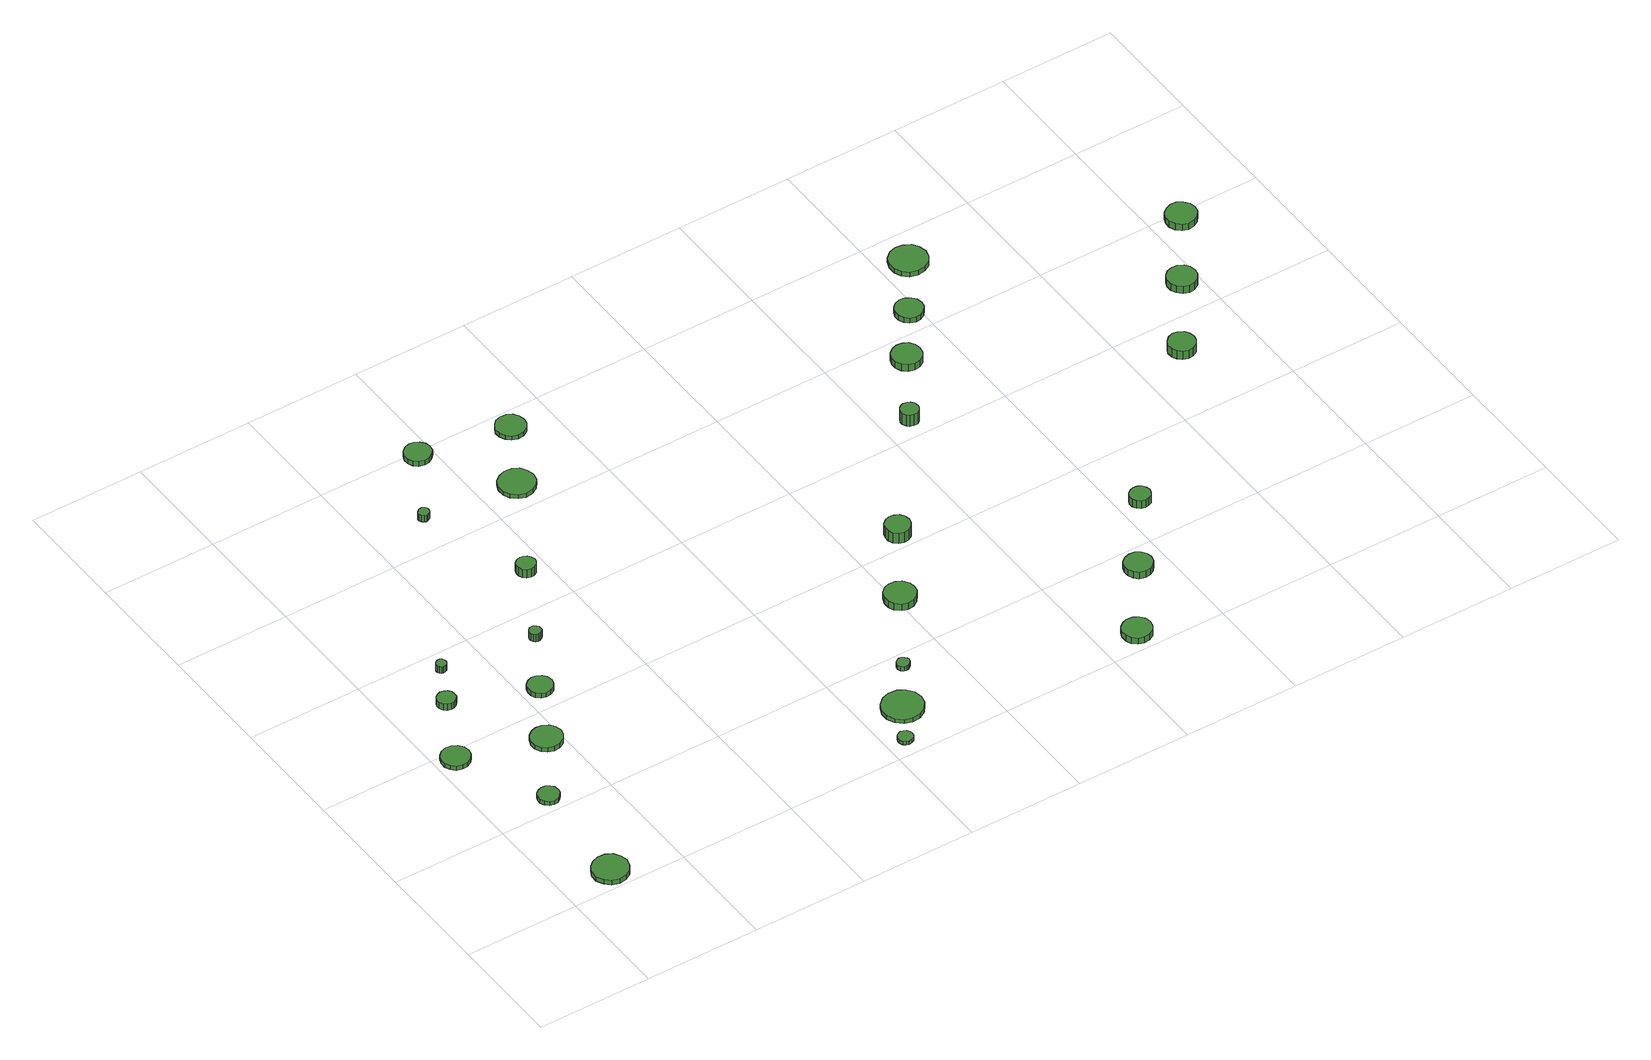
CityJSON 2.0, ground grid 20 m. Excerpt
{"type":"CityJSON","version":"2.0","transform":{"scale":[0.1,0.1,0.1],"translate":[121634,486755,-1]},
"CityObjects":{
"tree1":{"type":"SolitaryVegetationObject","attributes":{"function":"something"},"geometry":[{"type":"MultiSurface","lod":"1","boundaries":[[[0,1,2,3,4,5,6,7,8,9,10,11,12,13,14]],[[15,16,17,18,19,20,21,22,23,24,25,26,27,28,29]],[[0,29,28,1]],[[1,28,27,2]],[[2,27,26,3]],[[3,26,25,4]],[[4,25,24,5]],[[5,24,23,6]],[[6,23,22,7]],[[7,22,21,8]],[[8,21,20,9]],[[9,20,19,10]],[[10,19,18,11]],[[11,18,17,12]],[[12,17,16,13]],[[13,16,15,14]],[[14,15,29,0]]]}]},
"tree2":{"type":"SolitaryVegetationObject","attributes":{"function":"something"},"geometry":[{"type":"MultiSurface","lod":"1","boundaries":[[[30,31,32,33,34,35,36,37,38,39,40,41,42,43,44]],[[45,46,47,48,49,50,51,52,53,54,55,56,57,58,59]],[[30,59,58,31]],[[31,58,57,32]],[[32,57,56,33]],[[33,56,55,34]],[[34,55,54,35]],[[35,54,53,36]],[[36,53,52,37]],[[37,52,51,38]],[[38,51,50,39]],[[39,50,49,40]],[[40,49,48,41]],[[41,48,47,42]],[[42,47,46,43]],[[43,46,45,44]],[[44,45,59,30]]]}]},
"tree3":{"type":"SolitaryVegetationObject","attributes":{"function":"something"},"geometry":[{"type":"MultiSurface","lod":"1","boundaries":[[[60,61,62,63,64,65,66,67,68,69,70,71,72,73,74]],[[75,76,77,78,79,80,81,82,83,84,85,86,87,88,89]],[[60,89,88,61]],[[61,88,87,62]],[[62,87,86,63]],[[63,86,85,64]],[[64,85,84,65]],[[65,84,83,66]],[[66,83,82,67]],[[67,82,81,68]],[[68,81,80,69]],[[69,80,79,70]],[[70,79,78,71]],[[71,78,77,72]],[[72,77,76,73]],[[73,76,75,74]],[[74,75,89,60]]]}]},
"tree4":{"type":"SolitaryVegetationObject","attributes":{"function":"something"},"geometry":[{"type":"MultiSurface","lod":"1","boundaries":[[[90,91,92,93,94,95,96,97,98,99,100,101,102,103,104]],[[105,106,107,108,109,110,111,112,113,114,115,116,117,118,119]],[[90,119,118,91]],[[91,118,117,92]],[[92,117,116,93]],[[93,116,115,94]],[[94,115,114,95]],[[95,114,113,96]],[[96,113,112,97]],[[97,112,111,98]],[[98,111,110,99]],[[99,110,109,100]],[[100,109,108,101]],[[101,108,107,102]],[[102,107,106,103]],[[103,106,105,104]],[[104,105,119,90]]]}]},
"tree5":{"type":"SolitaryVegetationObject","attributes":{"function":"something"},"geometry":[{"type":"MultiSurface","lod":"1","boundaries":[[[120,121,122,123,124,125,126,127,128,129,130,131,132,133,134]],[[135,136,137,138,139,140,141,142,143,144,145,146,147,148,149]],[[120,149,148,121]],[[121,148,147,122]],[[122,147,146,123]],[[123,146,145,124]],[[124,145,144,125]],[[125,144,143,126]],[[126,143,142,127]],[[127,142,141,128]],[[128,141,140,129]],[[129,140,139,130]],[[130,139,138,131]],[[131,138,137,132]],[[132,137,136,133]],[[133,136,135,134]],[[134,135,149,120]]]}]},
"tree6":{"type":"SolitaryVegetationObject","attributes":{"function":"something"},"geometry":[{"type":"MultiSurface","lod":"1","boundaries":[[[150,151,152,153,154,155,156,157,158,159,160,161,162,163,164]],[[165,166,167,168,169,170,171,172,173,174,175,176,177,178,179]],[[150,179,178,151]],[[151,178,177,152]],[[152,177,176,153]],[[153,176,175,154]],[[154,175,174,155]],[[155,174,173,156]],[[156,173,172,157]],[[157,172,171,158]],[[158,171,170,159]],[[159,170,169,160]],[[160,169,168,161]],[[161,168,167,162]],[[162,167,166,163]],[[163,166,165,164]],[[164,165,179,150]]]}]},
"tree7":{"type":"SolitaryVegetationObject","attributes":{"function":"something"},"geometry":[{"type":"MultiSurface","lod":"1","boundaries":[[[180,181,182,183,184,185,186,187,188,189,190,191,192,193,194]],[[195,196,197,198,199,200,201,202,203,204,205,206,207,208,209]],[[180,209,208,181]],[[181,208,207,182]],[[182,207,206,183]],[[183,206,205,184]],[[184,205,204,185]],[[185,204,203,186]],[[186,203,202,187]],[[187,202,201,188]],[[188,201,200,189]],[[189,200,199,190]],[[190,199,198,191]],[[191,198,197,192]],[[192,197,196,193]],[[193,196,195,194]],[[194,195,209,180]]]}]},
"tree8":{"type":"SolitaryVegetationObject","attributes":{"function":"something"},"geometry":[{"type":"MultiSurface","lod":"1","boundaries":[[[210,211,212,213,214,215,216,217,218,219,220,221,222,223,224]],[[225,226,227,228,229,230,231,232,233,234,235,236,237,238,239]],[[210,239,238,211]],[[211,238,237,212]],[[212,237,236,213]],[[213,236,235,214]],[[214,235,234,215]],[[215,234,233,216]],[[216,233,232,217]],[[217,232,231,218]],[[218,231,230,219]],[[219,230,229,220]],[[220,229,228,221]],[[221,228,227,222]],[[222,227,226,223]],[[223,226,225,224]],[[224,225,239,210]]]}]},
"tree9":{"type":"SolitaryVegetationObject","attributes":{"function":"something"},"geometry":[{"type":"MultiSurface","lod":"1","boundaries":[[[240,241,242,243,244,245,246,247,248,249,250,251,252,253,254]],[[255,256,257,258,259,260,261,262,263,264,265,266,267,268,269]],[[240,269,268,241]],[[241,268,267,242]],[[242,267,266,243]],[[243,266,265,244]],[[244,265,264,245]],[[245,264,263,246]],[[246,263,262,247]],[[247,262,261,248]],[[248,261,260,249]],[[249,260,259,250]],[[250,259,258,251]],[[251,258,257,252]],[[252,257,256,253]],[[253,256,255,254]],[[254,255,269,240]]]}]},
"tree10":{"type":"SolitaryVegetationObject","attributes":{"function":"something"},"geometry":[{"type":"MultiSurface","lod":"1","boundaries":[[[270,271,272,273,274,275,276,277,278,279,280,281,282,283,284]],[[285,286,287,288,289,290,291,292,293,294,295,296,297,298,299]],[[270,299,298,271]],[[271,298,297,272]],[[272,297,296,273]],[[273,296,295,274]],[[274,295,294,275]],[[275,294,293,276]],[[276,293,292,277]],[[277,292,291,278]],[[278,291,290,279]],[[279,290,289,280]],[[280,289,288,281]],[[281,288,287,282]],[[282,287,286,283]],[[283,286,285,284]],[[284,285,299,270]]]}]},
"tree11":{"type":"SolitaryVegetationObject","attributes":{"function":"something"},"geometry":[{"type":"MultiSurface","lod":"1","boundaries":[[[300,301,302,303,304,305,306,307,308,309,310,311,312,313,314]],[[315,316,317,318,319,320,321,322,323,324,325,326,327,328,329]],[[300,329,328,301]],[[301,328,327,302]],[[302,327,326,303]],[[303,326,325,304]],[[304,325,324,305]],[[305,324,323,306]],[[306,323,322,307]],[[307,322,321,308]],[[308,321,320,309]],[[309,320,319,310]],[[310,319,318,311]],[[311,318,317,312]],[[312,317,316,313]],[[313,316,315,314]],[[314,315,329,300]]]}]},
"tree12":{"type":"SolitaryVegetationObject","attributes":{"function":"something"},"geometry":[{"type":"MultiSurface","lod":"1","boundaries":[[[330,331,332,333,334,335,336,337,338,339,340,341,342,343,344]],[[345,346,347,348,349,350,351,352,353,354,355,356,357,358,359]],[[330,359,358,331]],[[331,358,357,332]],[[332,357,356,333]],[[333,356,355,334]],[[334,355,354,335]],[[335,354,353,336]],[[336,353,352,337]],[[337,352,351,338]],[[338,351,350,339]],[[339,350,349,340]],[[340,349,348,341]],[[341,348,347,342]],[[342,347,346,343]],[[343,346,345,344]],[[344,345,359,330]]]}]},
"tree13":{"type":"SolitaryVegetationObject","attributes":{"function":"something"},"geometry":[{"type":"MultiSurface","lod":"1","boundaries":[[[360,361,362,363,364,365,366,367,368,369,370,371,372,373,374]],[[375,376,377,378,379,380,381,382,383,384,385,386,387,388,389]],[[360,389,388,361]],[[361,388,387,362]],[[362,387,386,363]],[[363,386,385,364]],[[364,385,384,365]],[[365,384,383,366]],[[366,383,382,367]],[[367,382,381,368]],[[368,381,380,369]],[[369,380,379,370]],[[370,379,378,371]],[[371,378,377,372]],[[372,377,376,373]],[[373,376,375,374]],[[374,375,389,360]]]}]},
"tree14":{"type":"SolitaryVegetationObject","attributes":{"function":"something"},"geometry":[{"type":"MultiSurface","lod":"1","boundaries":[[[390,391,392,393,394,395,396,397,398,399,400,401,402,403,404]],[[405,406,407,408,409,410,411,412,413,414,415,416,417,418,419]],[[390,419,418,391]],[[391,418,417,392]],[[392,417,416,393]],[[393,416,415,394]],[[394,415,414,395]],[[395,414,413,396]],[[396,413,412,397]],[[397,412,411,398]],[[398,411,410,399]],[[399,410,409,400]],[[400,409,408,401]],[[401,408,407,402]],[[402,407,406,403]],[[403,406,405,404]],[[404,405,419,390]]]}]},
"tree15":{"type":"SolitaryVegetationObject","attributes":{"function":"something"},"geometry":[{"type":"MultiSurface","lod":"1","boundaries":[[[420,421,422,423,424,425,426,427,428,429,430,431,432,433,434]],[[435,436,437,438,439,440,441,442,443,444,445,446,447,448,449]],[[420,449,448,421]],[[421,448,447,422]],[[422,447,446,423]],[[423,446,445,424]],[[424,445,444,425]],[[425,444,443,426]],[[426,443,442,427]],[[427,442,441,428]],[[428,441,440,429]],[[429,440,439,430]],[[430,439,438,431]],[[431,438,437,432]],[[432,437,436,433]],[[433,436,435,434]],[[434,435,449,420]]]}]},
"tree16":{"type":"SolitaryVegetationObject","attributes":{"function":"something"},"geometry":[{"type":"MultiSurface","lod":"1","boundaries":[[[450,451,452,453,454,455,456,457,458,459,460,461,462,463,464]],[[465,466,467,468,469,470,471,472,473,474,475,476,477,478,479]],[[450,479,478,451]],[[451,478,477,452]],[[452,477,476,453]],[[453,476,475,454]],[[454,475,474,455]],[[455,474,473,456]],[[456,473,472,457]],[[457,472,471,458]],[[458,471,470,459]],[[459,470,469,460]],[[460,469,468,461]],[[461,468,467,462]],[[462,467,466,463]],[[463,466,465,464]],[[464,465,479,450]]]}]},
"tree17":{"type":"SolitaryVegetationObject","attributes":{"function":"something"},"geometry":[{"type":"MultiSurface","lod":"1","boundaries":[[[480,481,482,483,484,485,486,487,488,489,490,491,492,493,494]],[[495,496,497,498,499,500,501,502,503,504,505,506,507,508,509]],[[480,509,508,481]],[[481,508,507,482]],[[482,507,506,483]],[[483,506,505,484]],[[484,505,504,485]],[[485,504,503,486]],[[486,503,502,487]],[[487,502,501,488]],[[488,501,500,489]],[[489,500,499,490]],[[490,499,498,491]],[[491,498,497,492]],[[492,497,496,493]],[[493,496,495,494]],[[494,495,509,480]]]}]},
"tree18":{"type":"SolitaryVegetationObject","attributes":{"function":"something"},"geometry":[{"type":"MultiSurface","lod":"1","boundaries":[[[510,511,512,513,514,515,516,517,518,519,520,521,522,523,524]],[[525,526,527,528,529,530,531,532,533,534,535,536,537,538,539]],[[510,539,538,511]],[[511,538,537,512]],[[512,537,536,513]],[[513,536,535,514]],[[514,535,534,515]],[[515,534,533,516]],[[516,533,532,517]],[[517,532,531,518]],[[518,531,530,519]],[[519,530,529,520]],[[520,529,528,521]],[[521,528,527,522]],[[522,527,526,523]],[[523,526,525,524]],[[524,525,539,510]]]}]},
"tree19":{"type":"SolitaryVegetationObject","attributes":{"function":"something"},"geometry":[{"type":"MultiSurface","lod":"1","boundaries":[[[540,541,542,543,544,545,546,547,548,549,550,551,552,553,554]],[[555,556,557,558,559,560,561,562,563,564,565,566,567,568,569]],[[540,569,568,541]],[[541,568,567,542]],[[542,567,566,543]],[[543,566,565,544]],[[544,565,564,545]],[[545,564,563,546]],[[546,563,562,547]],[[547,562,561,548]],[[548,561,560,549]],[[549,560,559,550]],[[550,559,558,551]],[[551,558,557,552]],[[552,557,556,553]],[[553,556,555,554]],[[554,555,569,540]]]}]},
"tree20":{"type":"SolitaryVegetationObject","attributes":{"function":"something"},"geometry":[{"type":"MultiSurface","lod":"1","boundaries":[[[570,571,572,573,574,575,576,577,578,579,580,581,582,583,584]],[[585,586,587,588,589,590,591,592,593,594,595,596,597,598,599]],[[570,599,598,571]],[[571,598,597,572]],[[572,597,596,573]],[[573,596,595,574]],[[574,595,594,575]],[[575,594,593,576]],[[576,593,592,577]],[[577,592,591,578]],[[578,591,590,579]],[[579,590,589,580]],[[580,589,588,581]],[[581,588,587,582]],[[582,587,586,583]],[[583,586,585,584]],[[584,585,599,570]]]}]},
"tree21":{"type":"SolitaryVegetationObject","attributes":{"function":"something"},"geometry":[{"type":"MultiSurface","lod":"1","boundaries":[[[600,601,602,603,604,605,606,607,608,609,610,611,612,613,614]],[[615,616,617,618,619,620,621,622,623,624,625,626,627,628,629]],[[600,629,628,601]],[[601,628,627,602]],[[602,627,626,603]],[[603,626,625,604]],[[604,625,624,605]],[[605,624,623,606]],[[606,623,622,607]],[[607,622,621,608]],[[608,621,620,609]],[[609,620,619,610]],[[610,619,618,611]],[[611,618,617,612]],[[612,617,616,613]],[[613,616,615,614]],[[614,615,629,600]]]}]},
"tree22":{"type":"SolitaryVegetationObject","attributes":{"function":"something"},"geometry":[{"type":"MultiSurface","lod":"1","boundaries":[[[630,631,632,633,634,635,636,637,638,639,640,641,642,643,644]],[[645,646,647,648,649,650,651,652,653,654,655,656,657,658,659]],[[630,659,658,631]],[[631,658,657,632]],[[632,657,656,633]],[[633,656,655,634]],[[634,655,654,635]],[[635,654,653,636]],[[636,653,652,637]],[[637,652,651,638]],[[638,651,650,639]],[[639,650,649,640]],[[640,649,648,641]],[[641,648,647,642]],[[642,647,646,643]],[[643,646,645,644]],[[644,645,659,630]]]}]},
"tree23":{"type":"SolitaryVegetationObject","attributes":{"function":"something"},"geometry":[{"type":"MultiSurface","lod":"1","boundaries":[[[660,661,662,663,664,665,666,667,668,669,670,671,672,673,674]],[[675,676,677,678,679,680,681,682,683,684,685,686,687,688,689]],[[660,689,688,661]],[[661,688,687,662]],[[662,687,686,663]],[[663,686,685,664]],[[664,685,684,665]],[[665,684,683,666]],[[666,683,682,667]],[[667,682,681,668]],[[668,681,680,669]],[[669,680,679,670]],[[670,679,678,671]],[[671,678,677,672]],[[672,677,676,673]],[[673,676,675,674]],[[674,675,689,660]]]}]},
"tree24":{"type":"SolitaryVegetationObject","attributes":{"function":"something"}},
"tree25":{"type":"SolitaryVegetationObject","attributes":{"function":"something"},"geometry":[{"type":"MultiSurface","lod":"1","boundaries":[[[690,691,692,693,694,695,696,697,698,699,700,701,702,703,704]],[[705,706,707,708,709,710,711,712,713,714,715,716,717,718,719]],[[690,719,718,691]],[[691,718,717,692]],[[692,717,716,693]],[[693,716,715,694]],[[694,715,714,695]],[[695,714,713,696]],[[696,713,712,697]],[[697,712,711,698]],[[698,711,710,699]],[[699,710,709,700]],[[700,709,708,701]],[[701,708,707,702]],[[702,707,706,703]],[[703,706,705,704]],[[704,705,719,690]]]}]},
"tree26":{"type":"SolitaryVegetationObject","attributes":{"function":"something"},"geometry":[{"type":"MultiSurface","lod":"1","boundaries":[[[720,721,722,723,724,725,726,727,728,729,730,731,732,733,734]],[[735,736,737,738,739,740,741,742,743,744,745,746,747,748,749]],[[720,749,748,721]],[[721,748,747,722]],[[722,747,746,723]],[[723,746,745,724]],[[724,745,744,725]],[[725,744,743,726]],[[726,743,742,727]],[[727,742,741,728]],[[728,741,740,729]],[[729,740,739,730]],[[730,739,738,731]],[[731,738,737,732]],[[732,737,736,733]],[[733,736,735,734]],[[734,735,749,720]]]}]},
"tree27":{"type":"SolitaryVegetationObject","attributes":{"function":"something"},"geometry":[{"type":"MultiSurface","lod":"1","boundaries":[[[750,751,752,753,754,755,756,757,758,759,760,761,762,763,764]],[[765,766,767,768,769,770,771,772,773,774,775,776,777,778,779]],[[750,779,778,751]],[[751,778,777,752]],[[752,777,776,753]],[[753,776,775,754]],[[754,775,774,755]],[[755,774,773,756]],[[756,773,772,757]],[[757,772,771,758]],[[758,771,770,759]],[[759,770,769,760]],[[760,769,768,761]],[[761,768,767,762]],[[762,767,766,763]],[[763,766,765,764]],[[764,765,779,750]]]}]},
"tree28":{"type":"SolitaryVegetationObject","attributes":{"function":"something"},"geometry":[{"type":"MultiSurface","lod":"1","boundaries":[[[780,781,782,783,784,785,786,787,788,789,790,791,792,793,794]],[[795,796,797,798,799,800,801,802,803,804,805,806,807,808,809]],[[780,809,808,781]],[[781,808,807,782]],[[782,807,806,783]],[[783,806,805,784]],[[784,805,804,785]],[[785,804,803,786]],[[786,803,802,787]],[[787,802,801,788]],[[788,801,800,789]],[[789,800,799,790]],[[790,799,798,791]],[[791,798,797,792]],[[792,797,796,793]],[[793,796,795,794]],[[794,795,809,780]]]}]},
"tree29":{"type":"SolitaryVegetationObject","attributes":{"function":"something"},"geometry":[{"type":"MultiSurface","lod":"1","boundaries":[[[810,811,812,813,814,815,816,817,818,819,820,821,822,823,824]],[[825,826,827,828,829,830,831,832,833,834,835,836,837,838,839]],[[810,839,838,811]],[[811,838,837,812]],[[812,837,836,813]],[[813,836,835,814]],[[814,835,834,815]],[[815,834,833,816]],[[816,833,832,817]],[[817,832,831,818]],[[818,831,830,819]],[[819,830,829,820]],[[820,829,828,821]],[[821,828,827,822]],[[822,827,826,823]],[[823,826,825,824]],[[824,825,839,810]]]}]}
},
"vertices":[
[119,36,16],[116,48,16],[109,59,16],[98,65,16],[85,66,16],[73,62,16],[64,54,16],[58,42,16],[58,29,16],[64,18,16],[73,9,16],[85,5,16],[98,7,16],[109,13,16],[116,23,16],[116,23,7],[109,13,7],[98,7,7],[85,5,7],[73,9,7],[64,18,7],[58,29,7],[58,42,7],[64,54,7],[73,62,7],[85,66,7],[98,65,7],[109,59,7],[116,48,7],[119,36,7],
[58,381,15],[56,391,15],[50,399,15],[41,404,15],[31,405,15],[21,402,15],[14,395,15],[10,386,15],[10,376,15],[14,367,15],[21,360,15],[31,357,15],[41,358,15],[50,363,15],[56,371,15],[56,371,7],[50,363,7],[41,358,7],[31,357,7],[21,360,7],[14,367,7],[10,376,7],[10,386,7],[14,395,7],[21,402,7],[31,405,7],[41,404,7],[50,399,7],[56,391,7],[58,381,7],
[122,229,15],[121,237,15],[116,243,15],[110,247,15],[102,247,15],[95,245,15],[89,240,15],[86,233,15],[86,225,15],[89,219,15],[95,213,15],[102,211,15],[110,212,15],[116,216,15],[121,222,15],[121,222,7],[116,216,7],[110,212,7],[102,211,7],[95,213,7],[89,219,7],[86,225,7],[86,233,7],[89,240,7],[95,245,7],[102,247,7],[110,247,7],[116,243,7],[121,237,7],[122,229,7],
[109,495,20],[108,502,20],[104,507,20],[98,510,20],[92,511,20],[86,509,20],[81,505,20],[78,499,20],[78,492,20],[81,486,20],[86,482,20],[92,480,20],[98,480,20],[104,484,20],[108,489,20],[108,489,7],[104,484,7],[98,480,7],[92,480,7],[86,482,7],[81,486,7],[78,492,7],[78,499,7],[81,505,7],[86,509,7],[92,511,7],[98,510,7],[104,507,7],[108,502,7],[109,495,7],
[201,339,16],[198,350,16],[192,359,16],[182,364,16],[171,365,16],[161,362,16],[153,355,16],[148,344,16],[148,333,16],[153,323,16],[161,316,16],[171,313,16],[182,314,16],[192,319,16],[198,328,16],[198,328,7],[192,319,7],[182,314,7],[171,313,7],[161,316,7],[153,323,7],[148,333,7],[148,344,7],[153,355,7],[161,362,7],[171,365,7],[182,364,7],[192,359,7],[198,350,7],[201,339,7],
[139,564,21],[138,568,21],[136,571,21],[133,573,21],[129,573,21],[126,572,21],[123,569,21],[121,566,21],[121,562,21],[123,559,21],[126,556,21],[129,555,21],[133,556,21],[136,557,21],[138,560,21],[138,560,8],[136,557,8],[133,556,8],[129,555,8],[126,556,8],[123,559,8],[121,562,8],[121,566,8],[123,569,8],[126,572,8],[129,573,8],[133,573,8],[136,571,8],[138,568,8],[139,564,8],
[253,442,17],[251,451,17],[246,458,17],[238,462,17],[229,463,17],[221,460,17],[214,454,17],[211,446,17],[211,438,17],[214,430,17],[221,424,17],[229,421,17],[238,422,17],[246,426,17],[251,433,17],[251,433,8],[246,426,8],[238,422,8],[229,421,8],[221,424,8],[214,430,8],[211,438,8],[211,446,8],[214,454,8],[221,460,8],[229,463,8],[238,462,8],[246,458,8],[251,451,8],[253,442,8],
[301,544,23],[301,548,23],[298,551,23],[294,554,23],[290,554,23],[286,553,23],[283,550,23],[281,546,23],[281,542,23],[283,538,23],[286,535,23],[290,534,23],[294,534,23],[298,537,23],[301,540,23],[301,540,8],[298,537,8],[294,534,8],[290,534,8],[286,535,8],[283,538,8],[281,542,8],[281,546,8],[283,550,8],[286,553,8],[290,554,8],[294,554,8],[298,551,8],[301,548,8],[301,544,8],
[312,868,20],[311,872,20],[309,875,20],[305,877,20],[301,877,20],[298,876,20],[295,873,20],[293,870,20],[293,866,20],[295,862,20],[298,860,20],[301,858,20],[305,859,20],[309,861,20],[311,864,20],[311,864,7],[309,861,7],[305,859,7],[301,858,7],[298,860,7],[295,862,7],[293,866,7],[293,870,7],[295,873,7],[298,876,7],[301,877,7],[305,877,7],[309,875,7],[311,872,7],[312,868,7],
[381,678,25],[379,685,25],[375,690,25],[369,693,25],[363,694,25],[356,692,25],[351,688,25],[349,682,25],[349,675,25],[351,669,25],[356,664,25],[363,662,25],[369,663,25],[375,666,25],[379,672,25],[379,672,8],[375,666,8],[369,663,8],[363,662,8],[356,664,8],[351,669,8],[349,675,8],[349,682,8],[351,688,8],[356,692,8],[363,694,8],[369,693,8],[375,690,8],[379,685,8],[381,678,8],
[646,32,15],[645,37,15],[642,42,15],[637,44,15],[632,45,15],[627,43,15],[623,40,15],[621,35,15],[621,29,15],[623,24,15],[627,21,15],[632,19,15],[637,20,15],[642,22,15],[645,27,15],[645,27,8],[642,22,8],[637,20,8],[632,19,8],[627,21,8],[623,24,8],[621,29,8],[621,35,8],[623,40,8],[627,43,8],[632,45,8],[637,44,8],[642,42,8],[645,37,8],[646,32,8],
[396,990,17],[394,999,17],[388,1006,17],[380,1011,17],[371,1012,17],[362,1009,17],[355,1003,17],[351,994,17],[351,985,17],[355,976,17],[362,970,17],[371,967,17],[380,968,17],[388,973,17],[394,980,17],[394,980,7],[388,973,7],[380,968,7],[371,967,7],[362,970,7],[355,976,7],[351,985,7],[351,994,7],[355,1003,7],[362,1009,7],[371,1012,7],[380,1011,7],[388,1006,7],[394,999,7],[396,990,7],
[704,93,16],[701,107,16],[692,119,16],[680,126,16],[665,127,16],[652,123,16],[641,113,16],[635,100,16],[635,86,16],[641,73,16],[652,63,16],[665,59,16],[680,60,16],[692,67,16],[701,79,16],[701,79,8],[692,67,8],[680,60,8],[665,59,8],[652,63,8],[641,73,8],[635,86,8],[635,100,8],[641,113,8],[652,123,8],[665,127,8],[680,126,8],[692,119,8],[701,107,8],[704,93,8],
[493,849,16],[490,861,16],[483,872,16],[472,878,16],[459,879,16],[447,875,16],[437,867,16],[432,855,16],[432,842,16],[437,831,16],[447,822,16],[459,818,16],[472,820,16],[483,826,16],[490,836,16],[490,836,8],[483,826,8],[472,820,8],[459,818,8],[447,822,8],[437,831,8],[432,842,8],[432,855,8],[437,867,8],[447,875,8],[459,879,8],[472,878,8],[483,872,8],[490,861,8],[493,849,8],
[735,173,17],[734,177,17],[731,181,17],[727,183,17],[723,184,17],[719,182,17],[715,179,17],[713,175,17],[713,171,17],[715,166,17],[719,163,17],[723,162,17],[727,162,17],[731,165,17],[734,168,17],[734,168,8],[731,165,8],[727,162,8],[723,162,8],[719,163,8],[715,166,8],[713,171,8],[713,175,8],[715,179,8],[719,182,8],[723,184,8],[727,183,8],[731,181,8],[734,177,8],[735,173,8],
[552,962,15],[550,972,15],[544,981,15],[535,986,15],[524,987,15],[514,984,15],[507,977,15],[502,967,15],[502,957,15],[507,947,15],[514,940,15],[524,937,15],[535,938,15],[544,943,15],[550,952,15],[550,952,7],[544,943,7],[535,938,7],[524,937,7],[514,940,7],[507,947,7],[502,957,7],[502,967,7],[507,977,7],[514,984,7],[524,987,7],[535,986,7],[544,981,7],[550,972,7],[552,962,7],
[833,304,21],[831,314,21],[824,324,21],[814,329,21],[803,330,21],[793,327,21],[784,319,21],[780,309,21],[780,298,21],[784,288,21],[793,280,21],[803,277,21],[814,278,21],[824,284,21],[831,293,21],[831,293,8],[824,284,8],[814,278,8],[803,277,8],[793,280,8],[784,288,8],[780,298,8],[780,309,8],[784,319,8],[793,327,8],[803,330,8],[814,329,8],[824,324,8],[831,314,8],[833,304,8],
[908,430,28],[906,439,28],[901,446,28],[893,450,28],[884,451,28],[876,448,28],[869,442,28],[866,434,28],[866,425,28],[869,417,28],[876,411,28],[884,408,28],[893,409,28],[901,414,28],[906,421,28],[906,421,7],[901,414,7],[893,409,7],[884,408,7],[876,411,7],[869,417,7],[866,425,7],[866,434,7],[869,442,7],[876,448,7],[884,451,7],[893,450,7],[901,446,7],[906,439,7],[908,430,7],
[1090,36,19],[1088,46,19],[1082,54,19],[1073,59,19],[1062,60,19],[1053,57,19],[1045,50,19],[1041,41,19],[1041,31,19],[1045,21,19],[1053,14,19],[1062,11,19],[1073,12,19],[1082,17,19],[1088,26,19],[1088,26,7],[1082,17,7],[1073,12,7],[1062,11,7],[1053,14,7],[1045,21,7],[1041,31,7],[1041,41,7],[1045,50,7],[1053,57,7],[1062,60,7],[1073,59,7],[1082,54,7],[1088,46,7],[1090,36,7],
[1174,158,20],[1172,167,20],[1166,175,20],[1158,180,20],[1148,181,20],[1138,178,20],[1131,172,20],[1127,163,20],[1127,153,20],[1131,144,20],[1138,137,20],[1148,134,20],[1158,135,20],[1166,140,20],[1172,148,20],[1172,148,7],[1166,140,7],[1158,135,7],[1148,134,7],[1138,137,7],[1131,144,7],[1127,153,7],[1127,163,7],[1131,172,7],[1138,178,7],[1148,181,7],[1158,180,7],[1166,175,7],[1172,167,7],[1174,158,7],
[1063,637,30],[1062,643,30],[1058,648,30],[1053,651,30],[1046,652,30],[1040,650,30],[1036,646,30],[1033,640,30],[1033,634,30],[1036,628,30],[1040,624,30],[1046,622,30],[1053,622,30],[1058,625,30],[1062,631,30],[1062,631,7],[1058,625,7],[1053,622,7],[1046,622,7],[1040,624,7],[1036,628,7],[1033,634,7],[1033,640,7],[1036,646,7],[1040,650,7],[1046,652,7],[1053,651,7],[1058,648,7],[1062,643,7],[1063,637,7],
[1256,284,23],[1254,291,23],[1250,297,23],[1244,300,23],[1237,301,23],[1230,299,23],[1224,294,23],[1221,288,23],[1221,280,23],[1224,274,23],[1230,269,23],[1237,267,23],[1244,268,23],[1250,271,23],[1254,277,23],[1254,277,7],[1250,271,7],[1244,268,7],[1237,267,7],[1230,269,7],[1224,274,7],[1221,280,7],[1221,288,7],[1224,294,7],[1230,299,7],[1237,301,7],[1244,300,7],[1250,297,7],[1254,291,7],[1256,284,7],
[1145,752,21],[1143,762,21],[1137,771,21],[1128,776,21],[1118,777,21],[1108,774,21],[1100,767,21],[1096,757,21],[1096,747,21],[1100,737,21],[1108,730,21],[1118,727,21],[1128,728,21],[1137,733,21],[1143,742,21],[1143,742,7],[1137,733,7],[1128,728,7],[1118,727,7],[1108,730,7],[1100,737,7],[1096,747,7],[1096,757,7],[1100,767,7],[1108,774,7],[1118,777,7],[1128,776,7],[1137,771,7],[1143,762,7],[1145,752,7],
[1208,841,17],[1206,850,17],[1200,858,17],[1191,863,17],[1182,864,17],[1172,861,17],[1165,854,17],[1161,846,17],[1161,836,17],[1165,827,17],[1172,820,17],[1182,817,17],[1191,818,17],[1200,823,17],[1206,831,17],[1206,831,7],[1200,823,7],[1191,818,7],[1182,817,7],[1172,820,7],[1165,827,7],[1161,836,7],[1161,846,7],[1165,854,7],[1172,861,7],[1182,864,7],[1191,863,7],[1200,858,7],[1206,850,7],[1208,841,7],
[1280,937,15],[1277,950,15],[1270,961,15],[1258,967,15],[1245,969,15],[1232,965,15],[1222,956,15],[1217,944,15],[1217,930,15],[1222,918,15],[1232,909,15],[1245,905,15],[1258,907,15],[1270,913,15],[1277,924,15],[1277,924,6],[1270,913,6],[1258,907,6],[1245,905,6],[1232,909,6],[1222,918,6],[1217,930,6],[1217,944,6],[1222,956,6],[1232,965,6],[1245,969,6],[1258,967,6],[1270,961,6],[1277,950,6],[1280,937,6],
[1508,536,24],[1506,545,24],[1501,553,24],[1492,558,24],[1483,559,24],[1474,556,24],[1467,549,24],[1463,541,24],[1463,531,24],[1467,523,24],[1474,516,24],[1483,513,24],[1492,514,24],[1501,519,24],[1506,527,24],[1506,527,7],[1501,519,7],[1492,514,7],[1483,513,7],[1474,516,7],[1467,523,7],[1463,531,7],[1463,541,7],[1467,549,7],[1474,556,7],[1483,559,7],[1492,558,7],[1501,553,7],[1506,545,7],[1508,536,7],
[1596,663,21],[1594,674,21],[1588,682,21],[1579,687,21],[1569,688,21],[1559,685,21],[1551,678,21],[1547,669,21],[1547,658,21],[1551,649,21],[1559,642,21],[1569,638,21],[1579,639,21],[1588,645,21],[1594,653,21],[1594,653,7],[1588,645,7],[1579,639,7],[1569,638,7],[1559,642,7],[1551,649,7],[1547,658,7],[1547,669,7],[1551,678,7],[1559,685,7],[1569,688,7],[1579,687,7],[1588,682,7],[1594,674,7],[1596,663,7],
[1677,784,20],[1675,795,20],[1668,803,20],[1659,809,20],[1648,810,20],[1638,806,20],[1630,799,20],[1626,789,20],[1626,779,20],[1630,769,20],[1638,762,20],[1648,758,20],[1659,760,20],[1668,765,20],[1675,774,20],[1675,774,7],[1668,765,7],[1659,760,7],[1648,758,7],[1638,762,7],[1630,769,7],[1626,779,7],[1626,789,7],[1630,799,7],[1638,806,7],[1648,810,7],[1659,809,7],[1668,803,7],[1675,795,7],[1677,784,7]
]}
